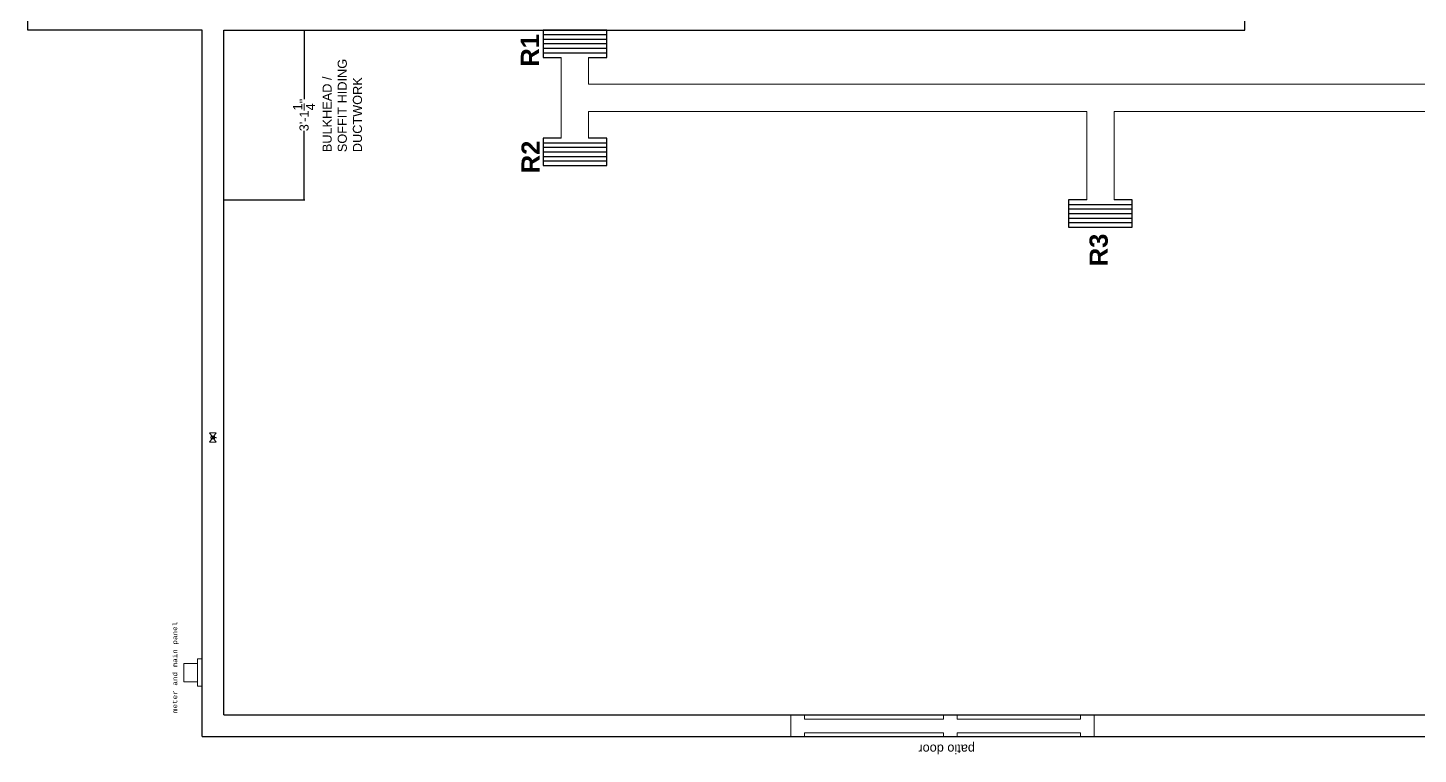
# Model space of a CAD drawing. Header units: inches. Extents: x -566 to -86, y 36 to 453.
# Drawn here: x -566.3 to -260.8, y 40.4 to 199.9 of the extents above; entities that cross this region are included whole.
import ezdxf

# ---------------------------------------------------------------- set-up
doc = ezdxf.new("R2010")
doc.units = ezdxf.units.IN
doc.header["$MEASUREMENT"] = 0
doc.layers.get('0').update_dxf_attribs({"color": 1, "lineweight": 9})
for name, color, linetype, lineweight in [('A101-Floorplan-1st-floor', 7, 'Continuous', 9), ('M101-HVAC-1st-floor', 7, 'Continuous', 9), ('M102-Plumbing', 7, 'Continuous', 9)]:
    doc.layers.add(name, color=color, linetype=linetype, lineweight=lineweight)
doc.styles.add('Large', font='Arial Bold.ttf', dxfattribs={"height": 4})
doc.styles.add('Reg', font='Courier New.ttf', dxfattribs={"height": 1})
doc.styles.get("Standard").update_dxf_attribs({"font": 'Arial.ttf', "height": 2})
doc.dimstyles.get("Standard").update_dxf_attribs({"dimtxt": 0.18, "dimasz": 0.1175, "dimexe": 0.18, "dimexo": 0.0625, "dimgap": 0.09, "dimtad": 0, "dimtoh": 1, "dimdec": 3, "dimzin": 0, "dimdsep": 46, "dimlunit": 4, "dimtxsty": 'Standard', "dimblk": 'ARCHTICK', "dimblk1": 'ARCHTICK', "dimblk2": 'ARCHTICK', "dimcen": 0.09, "dimadec": 1, "dimazin": 0, "dimtfac": 1, "dimtdec": 3, "dimtofl": 0, "dimtmove": 0, "dimatfit": 3, "dimfxl": 1, "dimtolj": 1, "dimtzin": 0, "dimarcsym": 0})

# ---------------------------------------------------------------- blocks, each defined once
blk = doc.blocks.new('L1-family-room-patio-doors')
at = {"layer": 'A101-Floorplan-1st-floor'}
for p, q in [((0, 66.63), (-4.75, 66.63)), ((-0.07, 66.63), (-0.07, 63.63)), ((-3.93, 63.63), (-4.75, 63.63)), ((-3.93, 33.13), (-3.93, 63.63)), ((-0.93, 33.13), (-0.93, 63.63)), ((0, 63.63), (-0.93, 63.63)), ((-4.75, 33.13), (-3.93, 33.13)), ((-0.93, 33.13), (0, 33.13)), ((-0.07, 33.13), (-0.07, 30.13)), ((-4.75, 30.13), (-3.93, 30.13)), ((-3.93, 3), (-3.93, 30.13)), ((-0.93, 3), (-0.93, 30.13)), ((-0.93, 30.13), (0, 30.13)), ((-4.75, 3), (-3.93, 3)), ((-4.75, 0), (0, 0)), ((-0.93, 3), (0, 3)), ((-0.07, 3), (-0.07, 0))]:
    blk.add_line(p, q, dxfattribs=at)
at = {"layer": 'A101-Floorplan-1st-floor', "lineweight": 30}
for p, q in [((-4.75, 66.63), (-4.75, 63.63)), ((-4.75, 33.13), (-4.75, 30.13)), ((-4.75, 3), (-4.75, 0))]:
    blk.add_line(p, q, dxfattribs=at)
blk = doc.blocks.new('meter-and-main-panel')
at = {"layer": 'A101-Floorplan-1st-floor', "lineweight": 5}
for p, q in [((1, 1), (1, 4)), ((1, 4), (5, 4)), ((5, 4), (5, 1)), ((0, 0), (0, 1)), ((0, 1), (6, 1)), ((6, 1), (6, 0))]:
    blk.add_line(p, q, dxfattribs=at)
at = {"layer": 'A101-Floorplan-1st-floor', "lineweight": 5, "style": 'Reg'}
blk.add_text('meter and main panel', height=1, dxfattribs=at).set_placement((-5.88, 5.49))
blk = doc.blocks.new('_ArchTick')
at = {"color": 0, "linetype": 'ByBlock', "lineweight": 30, "const_width": 0.15}
blk.add_lwpolyline([(-0.5, -0.5), (0.5, 0.5)], dxfattribs=at)
blk = doc.blocks.new('*D23')
at = {"layer": 'A101-Floorplan-1st-floor', "color": 0, "lineweight": -2, "transparency": 16777216}
for p, q in [((-523.18, 199.38), (-505.42, 199.38)), ((-505.6, 199.38), (-505.6, 184.27)), ((-505.6, 162.15), (-505.6, 177.26)), ((-523.18, 162.15), (-505.42, 162.15))]:
    blk.add_line(p, q, dxfattribs=at)
at = {"layer": 'A101-Floorplan-1st-floor', "color": 0, "lineweight": -2, "transparency": 16777216, "xscale": 0.1175, "yscale": 0.1175, "zscale": 0.1175}
for p, rotation in [((-505.6, 199.38), 90), ((-505.6, 162.15), 270)]:
    blk.add_blockref('_ArchTick', p, dxfattribs=dict(at, rotation=rotation))
at = {"layer": 'A101-Floorplan-1st-floor', "color": 0, "lineweight": 5, "transparency": 16777216, "insert": (-505.6, 180.76), "char_height": 2, "attachment_point": 5, "rotation": 90}
blk.add_mtext('\\A1;3\'-1{\\H1x;\\S1/4;}"', dxfattribs=at)
blk = doc.blocks.new('L2-N-gas-shutoff-valve (1)')
at = {"layer": 'M102-Plumbing'}
for p, q in [((-1.05, 0.72), (-1.05, 0.36)), ((0, 0), (-1.05, 0.72)), ((-1.05, 0.36), (-1.05, 0)), ((-1.05, -0.36), (-1.05, 0)), ((0, 0), (-1.05, -0.72)), ((0, 0), (1.05, 0.72)), ((0, 0), (1.05, -0.72)), ((1.05, 0.72), (1.05, 0.36)), ((1.05, 0.36), (1.05, 0)), ((1.05, -0.36), (1.05, 0)), ((-1.05, -0.72), (-1.05, -0.36)), ((1.05, -0.72), (1.05, -0.36))]:
    blk.add_line(p, q, dxfattribs=at)
blk.add_lwpolyline([(0, 0), (0, -0.7), (-0.18, -0.7)], dxfattribs=at)
at = {"layer": 'M102-Plumbing', "lineweight": 30}
blk.add_circle((0, 0), 0.375, dxfattribs=at)

msp = doc.modelspace()

# ---------------------------------------------------------------- linework, layer by layer
at = {"layer": 'A101-Floorplan-1st-floor', "lineweight": -3}
for p, q in [((-566.3005, 199.3769), (-566.3005, 452.809)), ((-298.856, 199.3769), (-298.856, 342.8769)), ((-527.988, 199.3769), (-566.3005, 199.3769)), ((-527.988, 44.3456), (-527.988, 199.3769)), ((-523.238, 49.0956), (-523.238, 199.3769)), ((-523.238, 199.3769), (-298.856, 199.3769)), ((-523.238, 49.0956), (-195.8317, 49.0956)), ((-527.988, 44.3456), (-86.177, 44.3456))]:
    msp.add_line(p, q, dxfattribs=at)
at = {"layer": 'A101-Floorplan-1st-floor', "lineweight": 5}
msp.add_line((-298.856, 199.3769), (-300.231, 199.3769), dxfattribs=at)
at = {"layer": 'M101-HVAC-1st-floor', "lineweight": 30}
for p, q in [((-439.0948, 199.3769), (-453.0948, 199.3769)), ((-453.0948, 199.3769), (-453.0948, 193.3769)), ((-439.0948, 193.3769), (-439.0948, 199.3769)), ((-439.0948, 198.3769), (-453.0948, 198.3769)), ((-439.0948, 197.3769), (-453.0948, 197.3769)), ((-439.0948, 196.3769), (-453.0948, 196.3769)), ((-439.0948, 195.3769), (-453.0948, 195.3769)), ((-439.0948, 194.3769), (-453.0948, 194.3769)), ((-453.0948, 193.3769), (-449.0948, 193.3769)), ((-443.0948, 193.3769), (-439.0948, 193.3769)), ((-449.0948, 175.6897), (-453.0948, 175.6897)), ((-453.0948, 175.6897), (-453.0948, 169.6897)), ((-453.0948, 174.6897), (-439.0948, 174.6897)), ((-439.0948, 175.6897), (-443.0948, 175.6897)), ((-439.0948, 169.6897), (-439.0948, 175.6897)), ((-453.0948, 173.6897), (-439.0948, 173.6897)), ((-453.0948, 172.6897), (-439.0948, 172.6897)), ((-453.0948, 171.6897), (-439.0948, 171.6897)), ((-453.0948, 170.6897), (-439.0948, 170.6897)), ((-453.0948, 169.6897), (-439.0948, 169.6897)), ((-333.613, 162.1526), (-337.613, 162.1526)), ((-337.613, 162.1526), (-337.613, 156.1526)), ((-323.613, 162.1526), (-327.613, 162.1526)), ((-323.613, 156.1526), (-323.613, 162.1526)), ((-337.613, 161.1526), (-323.613, 161.1526)), ((-337.613, 160.1526), (-323.613, 160.1526)), ((-337.613, 159.1526), (-323.613, 159.1526)), ((-337.613, 158.1526), (-323.613, 158.1526)), ((-337.613, 157.1526), (-323.613, 157.1526)), ((-337.613, 156.1526), (-323.613, 156.1526))]:
    msp.add_line(p, q, dxfattribs=at)
at = {"layer": 'M101-HVAC-1st-floor', "lineweight": 5}
for p, q in [((-449.0948, 175.6897), (-449.0948, 193.3769)), ((-443.0948, 187.5644), (-443.0948, 193.3769)), ((-443.0948, 187.5644), (-213.6644, 187.5644)), ((-443.0948, 181.5644), (-333.613, 181.5644)), ((-443.0948, 175.6897), (-443.0948, 181.5644)), ((-333.613, 162.1526), (-333.613, 181.5644)), ((-327.613, 181.5644), (-213.7766, 181.5644)), ((-327.613, 162.1526), (-327.613, 181.5644))]:
    msp.add_line(p, q, dxfattribs=at)

# ---------------------------------------------------------------- block references
at = {"lineweight": 5, "rotation": 89.99999999999999}
for name, p in [('L2-N-gas-shutoff-valve (1)', (-525.6447, 109.9695)), ('meter-and-main-panel', (-527.988, 55.3456))]:
    msp.add_blockref(name, p, dxfattribs=at)
at = {"layer": 'A101-Floorplan-1st-floor', "lineweight": -3, "rotation": 89.99999999999999}
msp.add_blockref('L1-family-room-patio-doors', (-331.9829, 49.0956), dxfattribs=at)

# ---------------------------------------------------------------- texts
at = {"layer": 'A101-Floorplan-1st-floor', "lineweight": 5}
msp.add_text('patio door', height=2, rotation=180, dxfattribs=at).set_placement((-358.1903, 42.5519))
at = {"layer": 'A101-Floorplan-1st-floor', "lineweight": 5, "insert": (-501.5392, 172.612), "char_height": 2, "width": 29.397438, "attachment_point": 1, "rotation": 90}
msp.add_mtext('BULKHEAD /\\PSOFFIT HIDING DUCTWORK', dxfattribs=at)
at = {"layer": 'M101-HVAC-1st-floor', "lineweight": 5, "style": 'Large'}
for s, p in [('R1', (-453.9788, 191.3879)), ('R2', (-453.8234, 167.9863)), ('R3', (-329.0115, 147.573))]:
    msp.add_text(s, height=4, rotation=90, dxfattribs=at).set_placement(p)

# ---------------------------------------------------------------- dimensions: what is measured, and where the dimension line sits
at = {"layer": 'A101-Floorplan-1st-floor', "lineweight": 5}
dim = msp.add_linear_dim(base=(-505.5974, 199.3769), p1=(-523.238, 162.1526), p2=(-523.238, 199.3769), angle=90, dimstyle='Standard', dxfattribs=at)
dim.commit()
dim.dimension.update_dxf_attribs({"geometry": '*D23', "text_midpoint": (-505.5974, 180.7647)})

doc.saveas('drawing.dxf')
